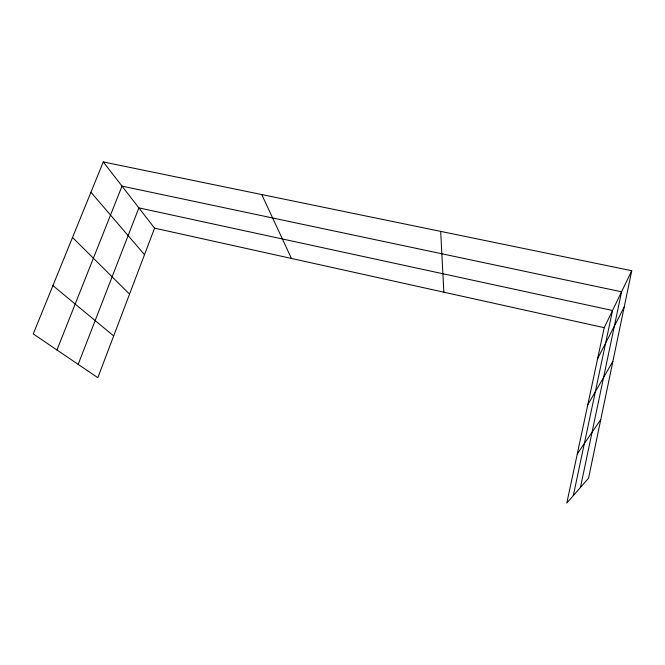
<?xml version="1.0" encoding="UTF-8"?>
<svg xmlns="http://www.w3.org/2000/svg" width="665" height="665" viewBox="0 0 665 665"><rect width="100%" height="100%" fill="white"/><g stroke="black" fill="none" stroke-linecap="round" stroke-linejoin="round"><path stroke-width="1" d="M631.75 270.713L588.575 478.152L566.796 503.064L604.227 327.695L631.75 270.713L103.266 161.936L33.25 333.913L97.83 377.67L154.579 228.153L103.266 161.936M580.454 487.437L621.567 291.802L122.003 186.109L56.957 349.981M573.313 495.608L612.532 310.505L138.869 207.879L78.179 364.353M597.619 358.651L624.202 306.989M587.769 404.802L612.889 361.336M577.295 453.879L600.786 419.49M154.579 228.153L604.227 327.695M52.917 285.601L113.665 335.933M72.518 237.463L129.534 294.138M90.93 192.243L144.505 254.687M261.761 194.562L291.445 258.452M440.671 231.387L443.854 292.193"/></g></svg>
